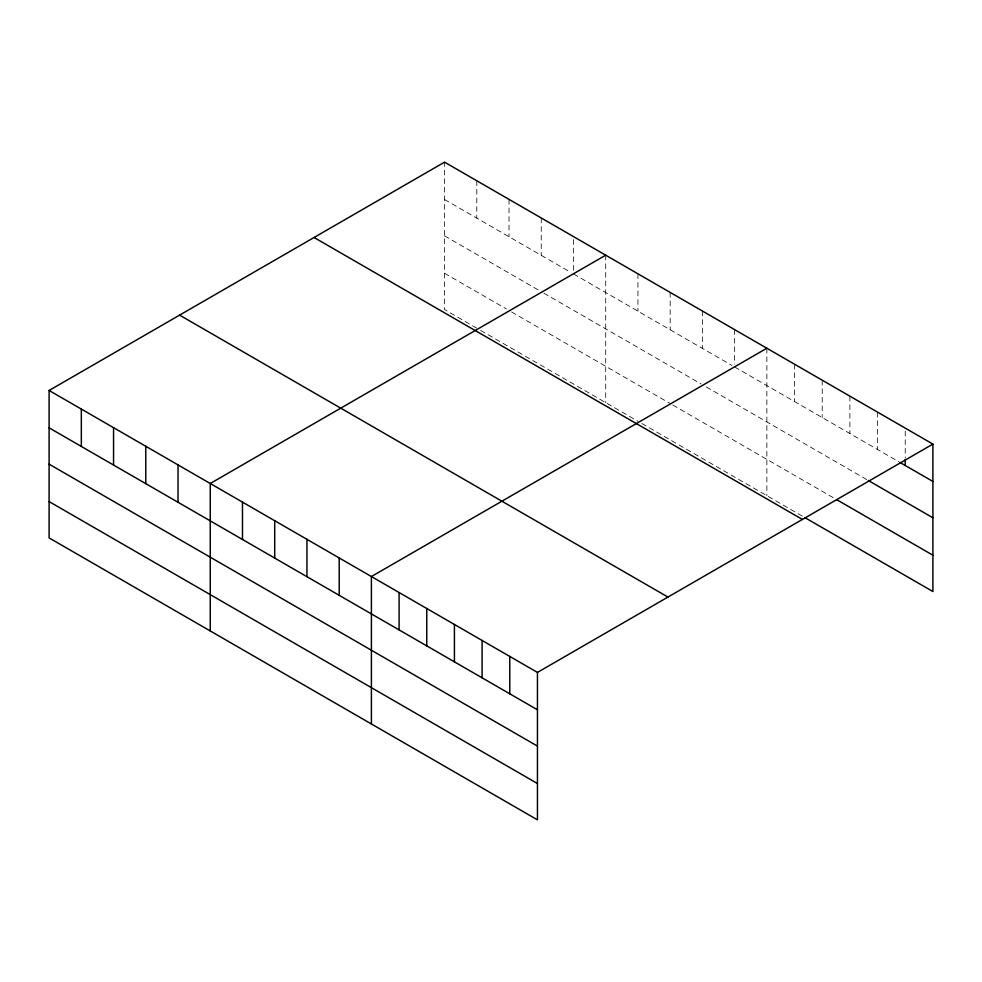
<?xml version="1.0" encoding="UTF-8"?>
<svg xmlns="http://www.w3.org/2000/svg" width="982" height="982" viewBox="0 0 982 982"><rect width="100%" height="100%" fill="white"/><g stroke="black" fill="none" stroke-linecap="round" stroke-linejoin="round"><path stroke-width="0.74" stroke-dasharray="4.91 3.68" d="M476.786 328.197L444.551 309.588L444.551 162.153M444.551 199.518L570.898 272.456M573.476 273.941L732.056 365.5M734.634 366.986L898.64 461.675M444.551 235.84L541.242 291.666M543.832 293.152L701.111 383.962M706.267 386.945L867.008 479.744M444.551 273.266L506.442 308.999M511.597 311.969L670.166 403.528M672.744 405.014L834.074 498.156M480.652 330.431L637.944 421.241M641.811 423.475L803.755 516.974M905.232 431.11L905.232 458.005M877.552 412.133L877.552 449.498M849.884 396.163L849.884 433.528M822.204 380.181L822.204 417.546M794.536 364.212L794.536 401.577M766.868 348.229L766.868 495.677M734.634 329.621L734.634 364.003M702.4 311.012L702.4 348.377M670.166 292.403L670.166 329.768M637.944 273.794L637.944 311.159M605.71 255.185L605.71 402.632M573.476 239.571L573.476 270.958M541.242 217.979L541.242 255.345M509.02 199.371L509.02 236.736M476.786 180.762L476.786 218.127"/><path stroke-width="1.47" d="M537.449 746.099L537.449 672.412L49.1 390.468L49.1 537.903L537.449 819.847L537.449 746.099L49.1 464.155M805.08 517.735L932.9 591.532L932.9 444.097L444.551 162.153L49.1 390.468M605.71 255.185L210.258 483.5L210.258 630.947M766.868 348.229L371.405 576.544L371.405 723.992M537.449 672.412L932.9 444.097M899.954 462.436L932.9 481.462M868.333 480.505L932.9 517.784M836.701 499.666L932.9 555.211M314.056 237.497L802.404 519.441M179.596 315.124L667.944 597.068M49.1 427.833L537.449 709.777M49.1 501.581L537.449 783.526M905.232 459.502L905.232 465.48M509.768 656.43L509.768 693.795M482.101 640.448L482.101 677.813M454.421 624.478L454.421 661.843M426.753 608.496L426.753 645.861M399.085 592.527L399.085 629.892M339.183 557.936L339.183 595.301M306.949 539.327L306.949 576.692M274.715 520.718L274.715 558.083M242.48 502.109L242.48 539.474M178.024 464.891L178.024 502.256M145.79 446.294L145.79 483.647M113.556 427.686L113.556 465.051M81.334 409.077L81.334 446.442"/></g></svg>
